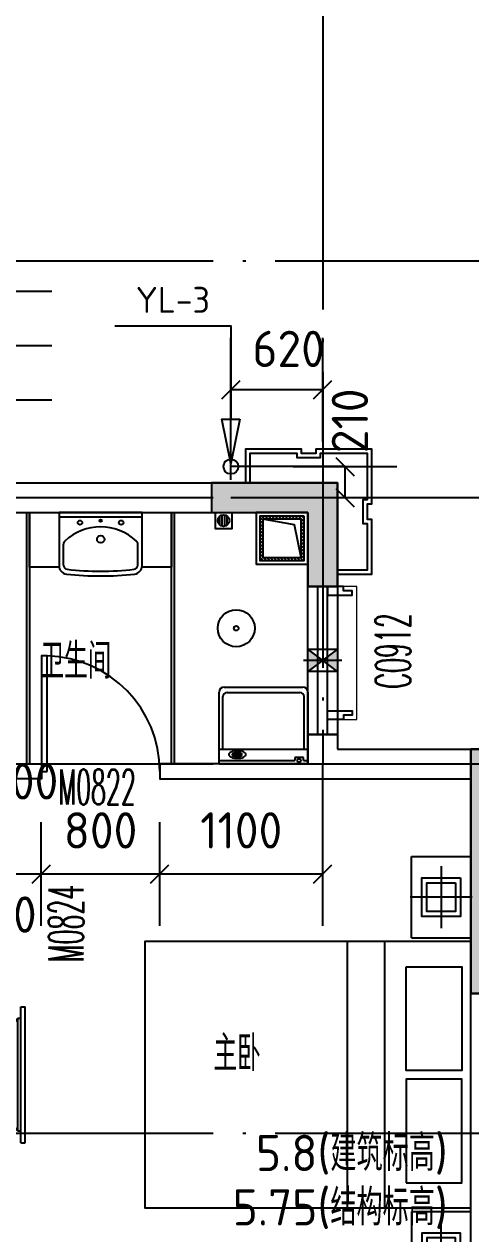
# Model space of a CAD drawing. Header units: millimetres. Extents: x -133666 to 228300, y -346623 to 180165.
# Drawn here: x -41471 to -38455, y -111564 to -103391 of the extents above; entities that cross this region are included whole.
import ezdxf
from ezdxf.enums import TextEntityAlignment as Align

# ---------------------------------------------------------------- set-up
doc = ezdxf.new("R2010")
doc.units = ezdxf.units.MM
doc.header["$LTSCALE"] = 1000
doc.linetypes.add('DASH', pattern=[0.35, 0.25, -0.1])
doc.linetypes.add('DOTE', pattern=[2.42, 2, -0.2, 0.02, -0.2])
doc.layers.get('0').update_dxf_attribs({"linetype": 'CONTINUOUS'})
doc.layers.add('0看线', color=9, linetype='CONTINUOUS', lineweight=0)
doc.layers.add('a-立面铝板造型', color=39, linetype='CONTINUOUS', lineweight=0)
for name, color, linetype in [('0石材', 30, 'CONTINUOUS'), ('0门窗套', 47, 'CONTINUOUS'), ('AXIS_轴线_A', 1, 'DOTE'), ('COLU_柱墙_A', 2, 'CONTINUOUS'), ('DIM_标注_A', 3, 'CONTINUOUS'), ('DIM_标高_A', 3, 'CONTINUOUS'), ('DIM_符号_A', 3, 'CONTINUOUS'), ('EQU_厨卫设备_A', 6, 'CONTINUOUS'), ('EQU_活动家具_A', 237, 'CONTINUOUS'), ('HATCH_通用填充_A', 251, 'CONTINUOUS'), ('HOLE_厨卫空调洞口_A', 192, 'CONTINUOUS'), ('LINE_投影线_A', 7, 'CONTINUOUS'), ('LVTRY', 6, 'CONTINUOUS'), ('M门窗标号', 1, 'CONTINUOUS'), ('TEXT_房间名称_A', 6, 'CONTINUOUS'), ('VPIPE-雨水', 4, 'DASH'), ('WALL_填充墙_A', 2, 'CONTINUOUS'), ('WIN_门窗_A', 4, 'CONTINUOUS'), ('洁具，厨具', 6, 'CONTINUOUS')]:
    doc.layers.add(name, color=color, linetype=linetype)
doc.styles.add('_TCH_DIM', font='SIMPLEX.shx', dxfattribs={"width": 0.7, "bigfont": 'GBCBIG.shx'})
doc.styles.add('_中哲汉字字母', font='ZZ中哲字母', dxfattribs={"width": 0.7, "bigfont": 'ZZ中哲汉字'})
doc.styles.add('CADReader_TextStyle', font='tssdeng.shx', dxfattribs={"height": 0.2, "bigfont": 'gbcbig.shx'})

# ---------------------------------------------------------------- blocks, each defined once
blk = doc.blocks.new('mct-tl')
at = {"layer": '0门窗套'}
blk.add_lwpolyline([(60, 0), (60, -166.7), (30, -166.7), (30, -106.7), (0, -106.7), (0, 0), (60, 0)], dxfattribs=at)
blk = doc.blocks.new('hgjjujsg')
at = {"layer": '0看线'}
blk.add_lwpolyline([(396.7, -1930), (200, -1930), (200, -1030), (396.7, -1030)], dxfattribs=at)
at = {"layer": '0石材'}
for points in [[(950, -330), (950, -100), (575, -100), (575, -130), (475, -130), (475, -100), (100, -100), (100, -475), (130, -475), (130, -575), (100, -575), (100, -950), (330, -950)], [(920, -330), (920, -130), (605, -130), (605, -160), (445, -160), (445, -130), (130, -130), (130, -445), (160, -445), (160, -605), (130, -605), (130, -920), (330, -920)]]:
    blk.add_lwpolyline(points, dxfattribs=at)
at = {"layer": '0门窗套', "extrusion": (0, 0, -1), "xscale": -1, "zscale": -1, "rotation": 90}
blk.add_blockref('mct-tl', (-396.7, -1030), dxfattribs=at)
at = {"layer": '0门窗套', "xscale": -1, "rotation": 270}
blk.add_blockref('mct-tl', (396.7, -1930), dxfattribs=at)
blk = doc.blocks.new('fhhrthrtjrtjrt')
at = {"layer": 'WALL_填充墙_A', "linetype": 'Continuous'}
for points in [[(-278540.3, 322601), (-277440.3, 322601)], [(-277440.3, 318201), (-277440.3, 322601)]]:
    blk.add_lwpolyline(points, dxfattribs=at)
blk = doc.blocks.new('h54j54j45j4m')
at = {"layer": 'TEXT_房间名称_A', "style": '_中哲汉字字母', "width": 0.7}
for s, p in [('卫生间', (-280546.1, 323076.5, 0)), ('主卧', (-279378.1, 320425.6))]:
    blk.add_text(s, height=240, dxfattribs=at).set_placement(p)
blk = doc.blocks.new('554y54y')
at = {"layer": 'M门窗标号', "style": '_TCH_DIM', "width": 0.494118}
for s, p in [('C0912', (-278046.5, 323010.5)), ('M0824', (-280254.5, 321161))]:
    blk.add_text(s, height=238, rotation=90, dxfattribs=at).set_placement(p)
blk.add_text('M0822', height=238, dxfattribs=at).set_placement((-280426.3, 322226.5))
blk = doc.blocks.new('A$C2E3860E6')
at = {"layer": 'HATCH_通用填充_A'}
h = blk.add_hatch(color=256, dxfattribs=at)
h.dxf.hatch_style = 1
h.paths.add_polyline_path([(39600, 200), (40000, 200), (40000, 0), (39400, 0), (39400, 850), (39600, 850)])
h.paths.add_polyline_path([(46600, 200), (46200, 200), (46200, 0), (46800, 0), (46800, 850), (46600, 850)])
h.paths.add_polyline_path([(22400, 200), (22800, 200), (22800, 0), (22200, 0), (22200, 850), (22400, 850)])
h.paths.add_polyline_path([(29400, 200), (29000, 200), (29000, 0), (29600, 0), (29600, 850), (29400, 850)])
h.paths.add_polyline_path([(41950, 15750), (41450, 15750), (41450, 15350), (41950, 15350)])
h.paths.add_polyline_path([(44750, 15750), (44250, 15750), (44250, 15350), (44750, 15350)])
h.paths.add_polyline_path([(38600, 9900), (38600, 10750), (38800, 10750), (38800, 9900)])
h.paths.add_polyline_path([(47600, 9900), (47600, 10750), (47400, 10750), (47400, 9900)])
h.paths.add_polyline_path([(41950, 17300), (41450, 17300), (41450, 16900), (41950, 16900)])
h.paths.add_polyline_path([(44750, 17300), (44250, 17300), (44250, 16900), (44750, 16900)])
h.paths.add_polyline_path([(40800, 13600), (40300, 13600), (40300, 13200), (40800, 13200)])
h.paths.add_polyline_path([(45900, 13600), (45400, 13600), (45400, 13200), (45900, 13200)])
h.paths.add_polyline_path([(35700, 11700), (35700, 11200), (35500, 11200), (35500, 11900), (36350, 11900), (36350, 11700)])
h.paths.add_polyline_path([(34600, 9900), (34600, 8450), (34400, 8450), (34400, 10100), (34600, 10100)])
h.paths.add_polyline_path([(35150, 5900), (34600, 5900), (34600, 6550), (34400, 6550), (34400, 5700), (35150, 5700)])
h.paths.add_polyline_path([(43200, 5900), (43000, 5900), (43000, 5050), (43200, 5050)])
h.paths.add_polyline_path([(43850, 11700), (43850, 11300), (44050, 11300), (44050, 11900), (42150, 11900), (42150, 9900), (44050, 9900), (44050, 10500), (43850, 10500), (43850, 10100), (42350, 10100), (42350, 11700)])
h.paths.add_polyline_path([(50500, 11700), (50500, 11200), (50700, 11200), (50700, 11900), (49850, 11900), (49850, 11700)])
h.paths.add_polyline_path([(51600, 9900), (51600, 8450), (51800, 8450), (51800, 10100), (51600, 10100)])
h.paths.add_polyline_path([(51050, 5900), (51600, 5900), (51600, 6550), (51800, 6550), (51800, 5700), (51050, 5700)])
h.paths.add_polyline_path([(24750, 15750), (24250, 15750), (24250, 15350), (24750, 15350)])
h.paths.add_polyline_path([(27550, 15750), (27050, 15750), (27050, 15350), (27550, 15350)])
h.paths.add_polyline_path([(21400, 9900), (21400, 10750), (21600, 10750), (21600, 9900)])
h.paths.add_polyline_path([(30400, 9900), (30400, 10750), (30200, 10750), (30200, 9900)])
h.paths.add_polyline_path([(24750, 17300), (24250, 17300), (24250, 16900), (24750, 16900)])
h.paths.add_polyline_path([(27550, 17300), (27050, 17300), (27050, 16900), (27550, 16900)])
h.paths.add_polyline_path([(23600, 13600), (23100, 13600), (23100, 13200), (23600, 13200)])
h.paths.add_polyline_path([(28700, 13600), (28200, 13600), (28200, 13200), (28700, 13200)])
h.paths.add_polyline_path([(18500, 11700), (18500, 11200), (18300, 11200), (18300, 11900), (19150, 11900), (19150, 11700)])
h.paths.add_polyline_path([(17400, 9900), (17400, 8450), (17200, 8450), (17200, 10100), (17400, 10100)], flags=17)
h.paths.add_polyline_path([(17950, 5900), (17400, 5900), (17400, 6550), (17200, 6550), (17200, 5700), (17950, 5700)])
h.paths.add_polyline_path([(26000, 5900), (25800, 5900), (25800, 5050), (26000, 5050)])
h.paths.add_polyline_path([(25150, 11700), (25150, 11300), (24950, 11300), (24950, 11900), (26850, 11900), (26850, 9900), (24950, 9900), (24950, 10500), (25150, 10500), (25150, 10100), (26650, 10100), (26650, 11700)])
h.paths.add_polyline_path([(33300, 11700), (33300, 11200), (33500, 11200), (33500, 11900), (32650, 11900), (32650, 11700)])
h.paths.add_polyline_path([(34400, 9900), (34400, 8450), (34600, 8450), (34600, 10100), (34400, 10100)])
h.paths.add_polyline_path([(33850, 5900), (34400, 5900), (34400, 6550), (34600, 6550), (34600, 5700), (33850, 5700)])
h.paths.add_polyline_path([(9850, 15750), (10350, 15750), (10350, 15350), (9850, 15350)])
h.paths.add_polyline_path([(7050, 15750), (7550, 15750), (7550, 15350), (7050, 15350)])
h.paths.add_polyline_path([(13200, 9900), (13200, 10750), (13000, 10750), (13000, 9900)])
h.paths.add_polyline_path([(4200, 9900), (4200, 10750), (4400, 10750), (4400, 9900)])
h.paths.add_polyline_path([(9850, 17300), (10350, 17300), (10350, 16900), (9850, 16900)])
h.paths.add_polyline_path([(7050, 17300), (7550, 17300), (7550, 16900), (7050, 16900)])
h.paths.add_polyline_path([(11000, 13600), (11500, 13600), (11500, 13200), (11000, 13200)])
h.paths.add_polyline_path([(5900, 13600), (6400, 13600), (6400, 13200), (5900, 13200)])
h.paths.add_polyline_path([(16100, 11700), (16100, 11200), (16300, 11200), (16300, 11900), (15450, 11900), (15450, 11700)])
h.paths.add_polyline_path([(5200, 200), (5600, 200), (5600, 0), (5000, 0), (5000, 850), (5200, 850)])
h.paths.add_polyline_path([(17200, 9900), (17200, 8450), (17400, 8450), (17400, 10100), (17200, 10100)])
h.paths.add_polyline_path([(16650, 5900), (17200, 5900), (17200, 6550), (17400, 6550), (17400, 5700), (16650, 5700)])
h.paths.add_polyline_path([(12200, 200), (11800, 200), (11800, 0), (12400, 0), (12400, 850), (12200, 850)])
h.paths.add_polyline_path([(8600, 5900), (8800, 5900), (8800, 5050), (8600, 5050)])
h.paths.add_polyline_path([(9450, 11700), (9450, 11300), (9650, 11300), (9650, 11900), (7750, 11900), (7750, 9900), (9650, 9900), (9650, 10500), (9450, 10500), (9450, 10100), (7950, 10100), (7950, 11700)])
h.paths.add_polyline_path([(1300, 11700), (1300, 11200), (1100, 11200), (1100, 11900), (1950, 11900), (1950, 11700)])
h.paths.add_polyline_path([(200, 9900), (200, 8450), (0, 8450), (0, 10100), (200, 10100)])
h.paths.add_polyline_path([(750, 5900), (200, 5900), (200, 6550), (0, 6550), (0, 5700), (750, 5700)])
edge = h.paths.add_edge_path()
edge.add_line((38750, 5900), (38750, 5700))
edge.add_line((38750, 5700), (39400, 5700))
edge.add_line((39400, 5700), (39400, 5200))
edge.add_line((39400, 5200), (39600, 5200))
edge.add_line((39600, 5200), (39600, 5900))
edge.add_line((39600, 5900), (38750, 5900))
edge.add_line((47450, 5900), (47450, 5700))
edge.add_line((47450, 5700), (46800, 5700))
edge.add_line((46800, 5700), (46800, 5200))
edge.add_line((46800, 5200), (46600, 5200))
edge.add_line((46600, 5200), (46600, 5900))
edge.add_line((46600, 5900), (47450, 5900))
edge.add_line((21550, 5900), (21550, 5700))
edge.add_line((21550, 5700), (22200, 5700))
edge.add_line((22200, 5700), (22200, 5200))
edge.add_line((22200, 5200), (22400, 5200))
edge.add_line((22400, 5200), (22400, 5900))
edge.add_line((22400, 5900), (21550, 5900))
edge.add_line((30250, 5900), (30250, 5700))
edge.add_line((30250, 5700), (29600, 5700))
edge.add_line((29600, 5700), (29600, 5200))
edge.add_line((29600, 5200), (29400, 5200))
edge.add_line((29400, 5200), (29400, 5900))
edge.add_line((29400, 5900), (30250, 5900))
edge.add_line((13050, 5900), (13050, 5700))
edge.add_line((13050, 5700), (12400, 5700))
edge.add_line((12400, 5700), (12400, 5200))
edge.add_line((12400, 5200), (12200, 5200))
edge.add_line((12200, 5200), (12200, 5900))
edge.add_line((12200, 5900), (13050, 5900))
edge.add_line((4350, 5900), (4350, 5700))
edge.add_line((4350, 5700), (5000, 5700))
edge.add_line((5000, 5700), (5000, 5200))
edge.add_line((5000, 5200), (5200, 5200))
edge.add_line((5200, 5200), (5200, 5900))
edge.add_line((5200, 5900), (4350, 5900))
h = blk.add_hatch(color=256, dxfattribs=at)
h.dxf.hatch_style = 1
h.paths.add_polyline_path([(22200, 5200), (22400, 5200), (22400, 5900), (21550, 5900), (21550, 5700), (22200, 5700)])
h.paths.add_polyline_path([(29400, 5900), (29400, 5200), (29600, 5200), (29600, 5700), (30250, 5700), (30250, 5900)])
h.paths.add_polyline_path([(34600, 9900), (34600, 10100), (34400, 10100), (34400, 8450), (34600, 8450)])
h.paths.add_polyline_path([(33850, 5700), (34400, 5700), (34400, 5900), (33850, 5900)])
h.paths.add_polyline_path([(39600, 5900), (38750, 5900), (38750, 5700), (39400, 5700), (39400, 5200), (39600, 5200)])
h.paths.add_polyline_path([(46800, 5700), (47450, 5700), (47450, 5900), (46600, 5900), (46600, 5200), (46800, 5200)])
at = {"layer": 'COLU_柱墙_A'}
for points in [[(33300, 11700), (33300, 11200), (33500, 11200), (33500, 11900), (32650, 11900), (32650, 11700), (33300, 11700)], [(34400, 9900), (34400, 8450), (34600, 8450), (34600, 10100), (34400, 10100), (34400, 9900), (34400, 9900)], [(34600, 9900), (34600, 8450), (34400, 8450), (34400, 10100), (34600, 10100), (34600, 9900), (34600, 9900)]]:
    blk.add_lwpolyline(points, dxfattribs=at)
blk = doc.blocks.new('J54J6K6K')
at = {"layer": 'DIM_标注_A', "linetype": 'Continuous'}
for points in [[(-280840.3, 322501), (-280840.3, 321758.5), (-278640.3, 321758.5), (-278640.3, 322501)], [(-280540.3, 321408.5), (-280540.3, 322108.5)], [(-279740.3, 321408.5), (-279740.3, 322108.5)], [(-278640.3, 321408.5), (-278640.3, 322108.5)], [(-280602.2, 321696.6), (-280478.4, 321820.3)], [(-279802.2, 321696.6), (-279678.4, 321820.3)], [(-278702.2, 321696.6), (-278578.4, 321820.3)]]:
    blk.add_lwpolyline(points, dxfattribs=at)
at = {"layer": 'DIM_符号_A', "linetype": 'Continuous'}
for points in [[(-281540.8, 323773.6), (-281540.8, 325696.6), (-280469.8, 325696.6)], [(-281540.8, 325329.1), (-280469.8, 325329.1)], [(-281540.8, 324961.6), (-280469.8, 324961.6)]]:
    blk.add_lwpolyline(points, dxfattribs=at)
at = {"layer": 'DIM_标注_A', "color": 7, "style": 'CADReader_TextStyle'}
for s, p in [('200', (-280665.3, 322383.5)), ('800', (-280140.3, 322052.5)), ('1100', (-279190.3, 322052.5)), ('100', (-280790.3, 321483.5))]:
    blk.add_text(s, height=245, rotation=360.00001, dxfattribs=at).set_placement(p, align=Align.MIDDLE)
at = {"layer": 'DIM_标高_A', "color": 7, "style": 'CADReader_TextStyle'}
for s, p in [('5.8(建筑标高)', (-277795.6, 319995.1)), ('5.75(结构标高)', (-277795.6, 319627.6))]:
    blk.add_text(s, height=245, dxfattribs=at).set_placement(p, align=Align.TOP_RIGHT)
blk = doc.blocks.new('h34h34h34h34')
at = {"layer": 'DIM_标注_A', "linetype": 'Continuous'}
for points in [[(531406.2, 418298.9), (531406.2, 418998.9)], [(532026.2, 418298.9), (532026.2, 418998.9)], [(534226.2, 418298.9), (534226.2, 418998.9)], [(534846.2, 418298.9), (534846.2, 418998.9)], [(531344.4, 418587.1), (531468.1, 418710.8)], [(531406.2, 418038.9), (531406.2, 418648.9), (532026.2, 418648.9), (532026.2, 418038.9)], [(531964.4, 418587.1), (532088.1, 418710.8)], [(534164.4, 418587.1), (534288.1, 418710.8)], [(534226.2, 418038.9), (534226.2, 418648.9), (534846.2, 418648.9), (534846.2, 418038.9)], [(534784.4, 418587.1), (534908.1, 418710.8)], [(532115.9, 418190.8), (532239.6, 418067.1)], [(534012.9, 418190.8), (534136.6, 418067.1)], [(531406.2, 417918.9), (532177.8, 417918.9), (532177.8, 418128.9), (531406.2, 418128.9)], [(531827.8, 418128.9), (532527.8, 418128.9)], [(533724.7, 418128.9), (534424.7, 418128.9)], [(534881.8, 417918.9), (534074.7, 417918.9), (534074.7, 418128.9), (534881.8, 418128.9)], [(531827.8, 417918.9), (532527.8, 417918.9)], [(532115.9, 417980.8), (532239.6, 417857.1)], [(533724.7, 417918.9), (534424.7, 417918.9)], [(534012.9, 417980.8), (534136.6, 417857.1)]]:
    blk.add_lwpolyline(points, dxfattribs=at)
at = {"layer": 'DIM_符号_A', "linetype": 'Continuous'}
for points in [[(530622.2, 419080.5), (531406.2, 419080.5), (531406.2, 418448.9)], [(534846.2, 418448.9), (534846.2, 419080.5), (535630.2, 419080.5)], [(531466.2, 418448.9), (531406.2, 418148.9), (531346.2, 418448.9), (531466.2, 418448.9)], [(534906.2, 418448.9), (534846.2, 418148.9), (534786.2, 418448.9), (534906.2, 418448.9)]]:
    blk.add_lwpolyline(points, dxfattribs=at)
at = {"layer": 'VPIPE-雨水', "linetype": 'Continuous'}
for centre in [(531406.2, 418128.9), (534846.2, 418128.9)]:
    blk.add_circle(centre, 50, dxfattribs=at)
at = {"layer": 'DIM_标注_A', "color": 7, "style": 'CADReader_TextStyle'}
for s, rotation, p in [('620', 360.00001, (531796.2, 418923.9)), ('620', 360.00001, (534544.2, 418923.9)), ('210', 449.99999, (532209.7, 418437.9)), ('210', 449.99999, (534042.7, 418437.9))]:
    blk.add_text(s, height=245, rotation=rotation, dxfattribs=at).set_placement(p, align=Align.MIDDLE)
at = {"layer": 'DIM_符号_A', "color": 7, "style": 'CADReader_TextStyle'}
for p in [(531014.2, 419255.5), (535238.2, 419255.5)]:
    blk.add_text('YL-3', height=175, dxfattribs=at).set_placement(p, align=Align.MIDDLE)
blk = doc.blocks.new('A$C43C32891')
at = {"layer": 'EQU_活动家具_A'}
for p, q in [((410, 2950), (10, 2950)), ((410, 2400), (410, 2950)), ((210, 2885), (210, 2465)), ((0, 2675), (420, 2675)), ((410, 2400), (10, 2400)), ((592.3, 2375), (592.3, 575)), ((844.1, 2375), (844.1, 575)), ((3019.3, 1015), (3019.3, 1935)), ((3019.3, 1015), (3019.3, 1935)), ((3049.3, 1935), (3019.3, 1935)), ((3049.3, 1015), (3049.3, 1935)), ((3049.3, 1856.2), (3068.2, 1856.2)), ((3068.2, 1093.8), (3068.2, 1856.2)), ((3068.2, 1856.2), (3110, 1804.4)), ((3110, 1804.4), (3110, 1145.6)), ((3068.2, 1093.8), (3110, 1145.6)), ((3049.3, 1093.8), (3068.2, 1093.8)), ((3049.3, 1015), (3019.3, 1015)), ((410, 550), (10, 550)), ((410, 550), (410, 0)), ((210, 65), (210, 485)), ((0, 275), (420, 275)), ((410, 0), (10, 0))]:
    blk.add_line(p, q, dxfattribs=at)
for points in [[(80, 2805), (80, 2545), (340, 2545), (340, 2805)], [(10, 575), (10, 2375), (2210, 2375), (2210, 575)], [(447.1, 2204.9), (70.7, 2204.9), (70.7, 1504.6), (447.1, 1504.6)], [(447.1, 745.1), (70.7, 745.1), (70.7, 1445.4), (447.1, 1445.4)], [(80, 145), (80, 405), (340, 405), (340, 145)]]:
    blk.add_lwpolyline(points, close=True, dxfattribs=at)
for points in [[(112.5, 2772.5), (112.5, 2577.5), (307.5, 2577.5), (307.5, 2772.5), (112.5, 2772.5)], [(112.5, 177.5), (112.5, 372.5), (307.5, 372.5), (307.5, 177.5), (112.5, 177.5)]]:
    blk.add_lwpolyline(points, dxfattribs=at)
blk = doc.blocks.new('卫生间排气孔')
at = {"ltscale": 0.1}
for points in [[(-100, -75), (0, 0), (-100, 75)], [(100, -75), (0, 0), (100, 75)]]:
    blk.add_hatch(color=256, dxfattribs=at).paths.add_polyline_path(points)
for p, q in [((130, 0), (-130, 0)), ((100, 75), (-100, -75)), ((100, -75), (-100, 75))]:
    blk.add_line(p, q, dxfattribs=at)
blk.add_lwpolyline([(100, -75), (-100, -75), (-100, 75), (100, 75)], close=True, dxfattribs=at)
blk = doc.blocks.new('烟道')
at = {"layer": 'LVTRY', "ltscale": 5}
h = blk.add_hatch(dxfattribs=at)
h.set_pattern_fill('ANSI31', color=256, scale=10)
h.set_pattern_definition([(45, (0, 0), (-11.22532015, 11.22532015), [])])
h.paths.add_polyline_path([(307693, 358140), (307693, 357840), (307993, 357840), (307993, 358140)])
h.paths.add_polyline_path([(307973, 358120), (307973, 357860), (307713, 357860), (307713, 358120)], flags=16)
at = {"layer": 'LINE_投影线_A'}
blk.add_lwpolyline([(307713, 357860), (307759.5, 358081), (307973, 358120)], dxfattribs=at)
at = {"layer": 'LVTRY', "ltscale": 5}
for points in [[(307668, 358165), (308018, 358165), (308018, 357815), (307668, 357815)], [(307693, 358140), (307993, 358140), (307993, 357840), (307693, 357840)], [(307713, 358120), (307973, 358120), (307973, 357860), (307713, 357860)]]:
    blk.add_lwpolyline(points, close=True, dxfattribs=at)
blk = doc.blocks.new('A$C1AB4679B')
at = {"layer": '洁具，厨具'}
for p, q in [((0, 520), (600, 520)), ((0, 520), (0, 34)), ((0, 495.6), (512.5, 495.6)), ((512.5, 475.3), (512.5, 496.2)), ((570.4, 496.2), (570.4, 475.3)), ((570.4, 495.6), (600, 495.6)), ((600, 34), (600, 520)), ((600, 421.5), (0, 421.5)), ((26.2, 421.8), (26.2, 64.6)), ((90.6, 460.1), (90.6, 452.9)), ((102.2, 443.1), (102.2, 454.4)), ((102.2, 454.4), (147.1, 454.4)), ((147.1, 443.1), (102.2, 443.1)), ((147.1, 454.4), (147.1, 443.1)), ((154.4, 460.9), (154.3, 452.9)), ((570.4, 475.3), (512.5, 475.3)), ((573.8, 421.8), (573.8, 64.6)), ((54.1, 37.4), (545.9, 37.4)), ((34.8, 0), (565.2, 0))]:
    blk.add_line(p, q, dxfattribs=at)
at = {"layer": '洁具，厨具', "extrusion": (0, 0, -1)}
for centre, major_axis, start_param, end_param in [((539.9, 496.2), (12.2, 0), 3.141593, 9.424778), ((79.6, 455.7), (13.3, 0), 3.141593, 3.873931), ((79.6, 455.7), (13.3, 0), 2.409254, 3.141593), ((100.7, 437.1), (-41.6, 0), 0.732338, 1.139097), ((100.7, 474.3), (-41.6, 0), -1.139097, -0.732338), ((114.9, 407.1), (75.5, 0), 4.28069, 4.523836), ((114.9, 504.3), (75.5, 0), 1.759349, 2.002495), ((93.4, 460.1), (2.81, 0), 3.141593, 4.155445), ((93.4, 452.9), (2.81, 0), 3.141593, 4.155445), ((93.4, 452.9), (2.81, 0), 2.127741, 3.141593), ((107.1, 438.5), (28.7, 0), 4.155445, 4.45996), ((107.1, 431.4), (28.7, 0), 4.155445, 4.45996), ((107.1, 474.5), (28.7, 0), 1.823226, 2.127741), ((116.3, 403.5), (65.7, 0), 4.45996, 4.605954), ((116.3, 396.4), (-65.7, 0), 1.318367, 1.464361), ((116.3, 509.4), (-65.7, 0), -1.35331, -1.318367), ((124.2, 359.2), (-125.2, 0), 1.382244, 1.570796), ((124.2, 552.2), (-125.2, 0), 4.712389, 4.900942), ((122.5, 347.3), (123.5, 0), 4.605954, 4.712389), ((122.5, 340.1), (123.5, 0), 4.605954, 4.712389), ((122.5, 347.3), (-123.5, 0), 1.570796, 1.677231), ((122.5, 340.1), (-123.5, 0), 1.570796, 1.677231), ((124.2, 359.2), (125.2, 0), -1.570796, -1.382244), ((124.2, 552.2), (125.2, 0), 1.382244, 1.570796), ((128.6, 403.5), (-65.7, 0), 1.677231, 1.823226), ((128.6, 396.4), (65.7, 0), -1.464361, -1.318367), ((137.8, 438.5), (-28.7, 0), 1.823226, 2.127741), ((137.8, 431.4), (-28.7, 0), 1.823226, 2.127741), ((137.8, 474.5), (28.7, 0), 1.013852, 1.240658), ((133.5, 407.1), (-75.5, 0), 1.759349, 2.002495), ((133.5, 504.3), (-75.5, 0), 4.28069, 4.523836), ((151.5, 460.1), (-2.81, 0), 2.127741, 3.141593), ((151.5, 452.9), (-2.81, 0), 2.127741, 3.141593), ((151.5, 452.9), (-2.81, 0), 3.141593, 4.155445), ((151.5, 460.1), (-2.81, 0), 3.141593, 3.4548), ((147.7, 437.1), (41.6, 0), -1.139097, -0.732338), ((147.7, 474.3), (41.6, 0), 0.732338, 1.139097), ((168.8, 455.7), (13.3, 0), -0.732338, 0), ((168.8, 455.7), (-13.3, 0), 3.141593, 3.873931), ((34.8, 34), (-34.8, 0), 4.712389, 6.283185), ((54.1, 64.6), (-27.8, 0), -1.570796, 0), ((545.9, 64.6), (-27.8, 0), 3.141593, 4.712389), ((565.2, 34), (-34.8, 0), 3.141593, 4.712389)]:
    blk.add_ellipse(centre, major_axis=major_axis, ratio=0.978714, start_param=start_param, end_param=end_param, dxfattribs=at)

msp = doc.modelspace()

# ---------------------------------------------------------------- hatches: boundary and pattern name
at = {"layer": 'EQU_厨卫设备_A'}
h = msp.add_hatch(dxfattribs=at)
h.set_pattern_fill('ANSI31', color=256, scale=10, angle=225, style=0)
h.set_pattern_definition([(270, (450690.369, -5497096.845), (-15.875, -9e-15), [])])
edge = h.paths.add_edge_path()
edge.add_arc((-40124.7, -106744.6), 39.3, 0, 360, ccw=False)

# ---------------------------------------------------------------- linework, layer by layer
at = {"layer": 'AXIS_轴线_A', "linetype": 'DOTE'}
for p, q in [((-39455, -100899.6), (-39455, -108389.6)), ((-73655, -104989.6), (-20255, -104989.6)), ((-73655, -106589.6), (-20255, -106589.6)), ((-73655, -108389.6), (-20255, -108389.6)), ((-73655, -110885), (-20255, -110885))]:
    msp.add_line(p, q, dxfattribs=at)
at = {"layer": 'EQU_厨卫设备_A'}
for p, q in [((-41455, -106689.6), (-41455, -108389.6)), ((-41435, -106689.6), (-41435, -108389.6)), ((-40475, -108389.6), (-40475, -106689.6)), ((-40455, -108389.6), (-40455, -106689.6))]:
    msp.add_line(p, q, dxfattribs=at)
msp.add_lwpolyline([(-41234.3, -107059.6), (-41435, -107059.6), (-41435, -106689.6), (-40475, -106689.6), (-40475, -107059.6), (-40675.8, -107059.6)], dxfattribs=at)
msp.add_lwpolyline([(-40179.7, -106689.6), (-40069.7, -106689.6), (-40069.7, -106799.6), (-40179.7, -106799.6)], close=True, dxfattribs=at)
for centre, radius in [((-40124.7, -106744.6), 39.3), ((-40038.7, -107472.6), 125), ((-40038.7, -107472.6), 16)]:
    msp.add_circle(centre, radius, dxfattribs=at)
at = {"layer": 'WALL_填充墙_A', "linetype": 'Continuous'}
for points in [[(-42555, -106489.6), (-39355, -106489.6)], [(-39355, -106489.6), (-39355, -107189.6), (-39555, -107189.6), (-39555, -106689.6)], [(-42455, -106689.6), (-39555, -106689.6)], [(-39555, -108289.6), (-39555, -108189.6), (-39355, -108189.6), (-39355, -108289.6)], [(-39555, -108389.6), (-39555, -108289.6)], [(-39355, -108289.6), (-38255, -108289.6)], [(-41655, -108389.6), (-41355, -108389.6), (-41355, -108489.6), (-41555, -108489.6)], [(-39555, -108389.6), (-40555, -108389.6), (-40555, -108489.6), (-39555, -108489.6)], [(-39555, -108489.6), (-39455, -108489.6)], [(-39455, -108489.6), (-38455, -108489.6)], [(-38455, -112489.6), (-38455, -108489.6)]]:
    msp.add_lwpolyline(points, dxfattribs=at)
at = {"layer": 'WIN_门窗_A', "linetype": 'Continuous'}
for points in [[(-39355, -107189.6), (-39355, -108189.6), (-39555, -108189.6), (-39555, -107189.6), (-39355, -107189.6)], [(-39488.4, -108189.6), (-39488.4, -107189.6)], [(-39421.7, -108189.6), (-39421.7, -107189.6)], [(-41315, -108439.6), (-41315, -107659.6), (-41355, -107659.6), (-41355, -108439.6), (-41315, -108439.6)]]:
    msp.add_lwpolyline(points, dxfattribs=at)
msp.add_arc((-41335, -108439.6), 780, 0, 88.53072, dxfattribs=at)
at = {"layer": '洁具，厨具'}
for p, q in [((-41235, -106718.7), (-40675, -106718.7)), ((-41206, -107046.1), (-41206, -106903.9)), ((-40703.8, -107046.1), (-40703.8, -106904.3))]:
    msp.add_line(p, q, dxfattribs=at)
msp.add_lwpolyline([(-41185.4, -107105.9, 0.056951), (-40724.7, -107105.9, 0.381268), (-40675, -107050.3), (-40675, -106689.6), (-41235, -106689.6), (-41235, -107050.3, 0.381268)], format="xyb", close=True, dxfattribs=at)
for centre, radius in [((-41094, -106758.7), 15), ((-40955, -106746.3), 8), ((-40816.1, -106758.7), 15), ((-40954.1, -106871.2), 24.9)]:
    msp.add_circle(centre, radius, dxfattribs=at)
for centre, radius, start, end in [((-40955, -107141.7), 353.9, 46.75809, 133.15434), ((-41178, -106903.9), 28, 133.15434, 180), ((-40731.8, -106904.3), 28, 0, 46.75809), ((-41178, -107046.1), 28, 180, 263.49841), ((-40731.8, -107046.1), 28, 276.51223, 0), ((-40955, -105090), 1996.7, 263.49841, 276.51223)]:
    msp.add_arc(centre, radius, start, end, dxfattribs=at)

# ---------------------------------------------------------------- block references
at = {"xscale": -1}
msp.add_blockref('hgjjujsg', (-39025, -106159.6), dxfattribs=at)
at = {"layer": 'a-立面铝板造型', "xscale": -1, "rotation": 180}
msp.add_blockref('A$C1AB4679B', (-40155, -107869.6), dxfattribs=at)
at = {"layer": 'DIM_标注_A'}
msp.add_blockref('J54J6K6K', (239185.2, -430890.6), dxfattribs=at)
at = {"layer": 'EQU_活动家具_A', "xscale": -1}
msp.add_blockref('A$C43C32891', (-38445, -111964.6), dxfattribs=at)
at = {"layer": 'HATCH_通用填充_A'}
for name, p in [('A$C2E3860E6', (-72855, -118389.6)), ('h34h34h34h34', (-571481.3, -524508.6))]:
    msp.add_blockref(name, p, dxfattribs=at)
at = {"layer": 'HOLE_厨卫空调洞口_A'}
msp.add_blockref('卫生间排气孔', (-39455, -107689.6), dxfattribs=at)
at = {"layer": 'LINE_投影线_A', "extrusion": (0, 0, -1), "zscale": -1}
msp.add_blockref('烟道', (-268113, -464854.6), dxfattribs=at)
at = {"layer": 'M门窗标号'}
msp.add_blockref('554y54y', (239185.2, -430890.6), dxfattribs=at)
at = {"layer": 'TEXT_房间名称_A'}
msp.add_blockref('h54j54j45j4m', (239185.2, -430890.6), dxfattribs=at)
at = {"layer": 'WALL_填充墙_A', "xscale": -1}
msp.add_blockref('fhhrthrtjrtjrt', (-315895.3, -430890.6), dxfattribs=at)

doc.saveas('drawing.dxf')
